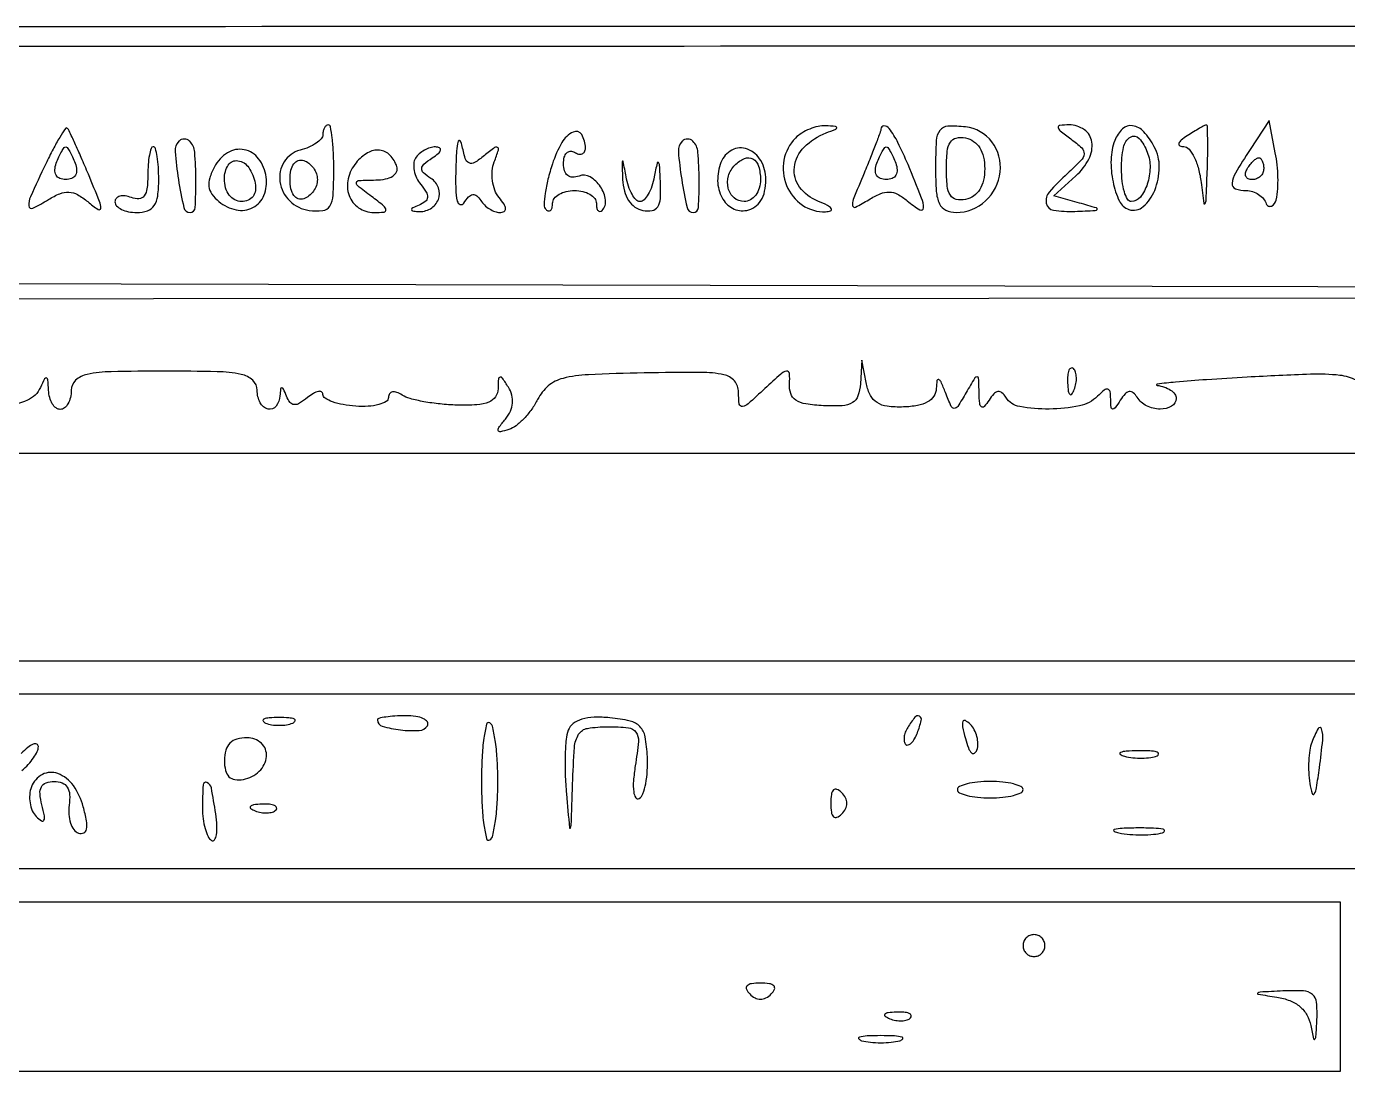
# Model space of a CAD drawing. Extents: x 0 to 960, y 2 to 508.
# Drawn here: x 328.9 to 449.7, y 410.8 to 508 of the extents above; entities that cross this region are included whole.
import ezdxf

# ---------------------------------------------------------------- set-up
doc = ezdxf.new("R2010")
doc.units = 0
doc.header["$MEASUREMENT"] = 0
doc.layers.get('0').update_dxf_attribs({"linetype": 'CONTINUOUS'})

msp = doc.modelspace()

# ---------------------------------------------------------------- linework, layer by layer
for points in [[(950.435205, 17.497208, 0.000014), (841.980241, 17.749425, 0.000448), (702.642048, 17.944951, 0.000127), (485.936462, 18), (20.872924, 18)], [(35, 483), (493.25, 483.195646, 0.000139), (665.793784, 483.317409, 0.000275), (802.789062, 483.527716, 0.00022)], [(528.327407, 270.897244, 0.00005), (624.844188, 271.243001, 0.000026), (722.113458, 271.606143, 0.197976)], [(390.897861, 407.965973, 0.000118), (246.535184, 408)], [(689, 485), (626.066422, 485), (563.132845, 485), (562.716254, 487.75), (562.299664, 490.5), (562.149832, 487.75, -0.044282), (561.925453, 486.190933, -0.189527), (561.40033, 485.433246, -0.130957), (560.369747, 485.08059, -0.017319), (558.04381, 485), (554.087619, 485), (553.742507, 492.25), (553.397394, 499.5), (553.198697, 491.746001), (553, 483.992002), (431.79506, 484.246001), (310.590119, 484.5)], [(450.483798, 475.662679, 0.090323), (448.971804, 476.112569, 0.036457), (446.272483, 476.210235, 0.004715), (440.5, 475.943666, 0.002713), (436.778357, 475.716354, 0.006058), (433.951563, 475.493866, 0.009694), (432.248923, 475.305735, 0.886819), (432.25, 475.193666, -0.053942), (432.919382, 475.045387, -0.068314), (433.485937, 474.76314, -0.082972), (433.86832, 474.396654, -0.161651), (434, 474, -0.270666), (433.583096, 473.286275, -0.136691), (432.536748, 473.028254, -0.105618), (431.290951, 473.333632, -0.142549), (430.434017, 474.106763, 0.079241), (430.0737, 474.524505, 0.218762), (429.708088, 474.625764, 0.167837), (429.321264, 474.417879, 0.045108), (428.890313, 473.856763, -0.011775), (428.40843, 473.134451, -0.272745), (428.191902, 473.036093, -0.362024), (428.048187, 473.184318, -0.016176), (428.015313, 473.95, 0.037242), (427.956929, 474.635134, 0.311655), (427.75319, 474.847917, 0.227685), (427.419526, 474.764543, 0.023205), (426.8, 474.2, -0.147704), (425.168258, 473.325218, -0.046955), (422.39484, 473.032977, -0.046084), (419.696703, 473.251891, -0.214231), (418.434017, 474.106763, 0.079241), (418.0737, 474.524505, 0.218762), (417.708088, 474.625764, 0.167837), (417.321264, 474.417879, 0.045108), (416.890313, 473.856763, -0.031387), (416.459516, 473.262845, -0.393108), (416.207528, 473.229541, -0.2203), (416.037832, 473.526318, -0.015725), (415.984904, 474.5, 0.005225), (415.940083, 475.84518, 0.39059), (415.797866, 475.986519, 0.273621), (415.588321, 475.872968, 0.003602), (414.804815, 474.544352, -0.008409), (414.03253, 473.263078, -0.258418), (413.717673, 473.088703, -0.297334), (413.43325, 473.274243, -0.010479), (412.905509, 474.544352, 0.009166), (412.509183, 475.505297, 0.191418), (412.292951, 475.720506, 0.496515), (412.134577, 475.630468, 0.022049), (412.070285, 474.90218, -0.135656), (411.843916, 474.204217, -0.120083), (411.282666, 473.682945, -0.083736), (410.358104, 473.353414, -0.036735), (409.060561, 473.220785, -0.036663), (407.593546, 473.286651, -0.11031), (406.653741, 473.616867, -0.13647), (406.059033, 474.265689, -0.069737), (405.696743, 475.318605), (405.272364, 477.5), (405.136182, 475.336999, -0.068748), (404.91288, 474.236298, -0.176771), (404.405427, 473.61814, -0.121259), (403.47274, 473.337614, -0.02524), (401.75, 473.336999, -0.026607), (400.147829, 473.503116, -0.104356), (399.224302, 473.855458, -0.168892), (398.76233, 474.446132, -0.103425), (398.652708, 475.332913, 0.040627), (398.654531, 476.285812, 0.445942), (398.384527, 476.49216, 0.135818), (397.847394, 476.228457, 0.006957), (396.402708, 474.908599, -0.006268), (394.877878, 473.511666, -0.148941), (394.355469, 473.269921, -0.417876), (394.068311, 473.490012, -0.031359), (394.000352, 474.575686, 0.178866), (393.620908, 475.603024, 0.166915), (392.652792, 476.173155, 0.05043), (390.557142, 476.384839, 0.004759), (385.384975, 476.335066, 0.006137), (380.267202, 476.174243, 0.049965), (377.951737, 475.839595, 0.115294), (376.610739, 475.153421, 0.100913), (375.634623, 473.914034, -0.039315), (375.089765, 473.014414, -0.035324), (374.392671, 472.176261, -0.037108), (373.655948, 471.514006, -0.085543), (373, 471.166347, -0.02042), (372.234523, 470.949657, -0.39203), (372.036635, 471.060922, -0.242943), (372.084209, 471.346105, -0.011934), (372.692798, 472.120917, 0.063991), (373.142517, 472.835249, 0.086018), (373.340525, 473.572296, 0.089291), (373.275827, 474.311763, 0.074781), (372.95811, 475.033538, 0.009975), (372.416229, 475.853635, 0.285717), (372.193833, 475.950387, 0.354941), (372.046567, 475.789877, 0.01268), (372.015313, 474.894654, -0.146413), (371.784221, 474.148385, -0.151298), (371.183602, 473.663263, -0.081096), (370.080163, 473.419678, -0.020882), (368.25, 473.394654, -0.018588), (366.72268, 473.494462, -0.019614), (365.234375, 473.706703, -0.019674), (363.971605, 473.989372, -0.078876), (363.25, 474.309017, 0.054342), (362.759035, 474.555845, 0.131629), (362.358216, 474.594243, 0.205479), (362.100801, 474.428681, 0.14958), (362, 474.099274, -0.264492), (361.786193, 473.723364, -0.068341), (361.119334, 473.441386, -0.051246), (360.150636, 473.283894, -0.032165), (359.001987, 473.290257, -0.027343), (357.853271, 473.434037, -0.041777), (356.884057, 473.694669, -0.049978), (356.199683, 474.021951, -0.261362), (356.001987, 474.372445, 0.260662), (355.875858, 474.596746, 0.190592), (355.588525, 474.64663, 0.086779), (355.136428, 474.46716, 0.035441), (354.597246, 474.080707, -0.03412), (353.875785, 473.56072, -0.156919), (353.38203, 473.437272, -0.214827), (353.001376, 473.640074, -0.06923), (352.676193, 474.208262, 0.010608), (352.40083, 474.854524, 0.275956), (352.251493, 474.958517, 0.398874), (352.135997, 474.86333, 0.014839), (352.078947, 474.25, -0.147876), (351.721931, 473.291919, -0.29746), (350.993478, 473.032413, -0.221301), (350.269616, 473.607791, -0.116424), (350, 474.75, 0.212273), (349.594219, 475.66273, 0.133555), (348.535714, 476.198529, 0.045267), (346.342387, 476.446487, 0.005525), (341.5, 476.5, 0.005525), (336.657613, 476.446487, 0.045267), (334.464286, 476.198529, 0.133555), (333.405781, 475.66273, 0.212273), (333, 474.75, -0.055194), (332.925876, 474.080563, -0.074787), (332.70625, 473.514063, -0.094252), (332.381534, 473.134051, -0.170563), (332, 473, -0.16722), (331.612916, 473.13318, -0.090029), (331.273104, 473.514063, -0.072474), (331.030766, 474.080593, -0.054897), (330.929715, 474.75, 0.00889), (330.874491, 475.702382, 0.30205), (330.741773, 475.872552, 0.371832), (330.562697, 475.798894, 0.01078), (330.179715, 475, -0.1851), (329.005764, 473.840337, -0.071804), (326.766827, 473.221037, -0.085569)], [(615.383203, 80.000173, -0.000023), (732.426715, 80.015952, -0.001336)], [(328.5, 440, 0.034033), (329.07401, 440.546404, 0.035584), (329.559375, 441.157967, 0.038054), (329.897511, 441.743571, 0.112363), (330, 442.193873, 0.313684), (329.853925, 442.4038, 0.185877), (329.535693, 442.399786, 0.073008), (329.0273, 442.104683, 0.028435), (328.41938, 441.562237, -0.051725)]]:
    msp.add_lwpolyline(points, format="xyb")
for points in [[(0, 506.997931, 0.413744), (0.499175, 506.497956, 0.000009), (119.565086, 506.309239, 0.000389), (266.438022, 506.193292, 0.000135), (478.500003, 506.247931), (957.000006, 506.5), (957.000003, 492.25, 0.003283), (957.051316, 484.433909, 0.022941), (957.276316, 480.624999, 0.050445), (957.702039, 478.584445, 0.327042), (958.5, 478, 0.332163), (959.30285, 478.599499, 0.04712), (959.725, 480.75, 0.021839), (959.949138, 484.748421, 0.003082), (960, 493), (960, 508), (480, 508, 0.000134), (267.362961, 507.942881, 0.000388), (120.002198, 507.749478, 0.000009), (0.498924, 507.497915, 0.413592)], [(356, 498.116631, -0.186267), (355.854328, 497.739168, -0.058225), (355.389262, 497.333041, -0.049095), (354.716717, 496.962637, -0.0374), (353.920892, 496.689564, 0.190343), (352.462071, 495.62152, 0.17991), (352.083195, 493.814129, 0.162202), (352.977485, 492.057859, 0.160645), (354.75, 491.180449, 0.064285), (355.988001, 491.164743, 0.232738), (356.631409, 491.579913, 0.121927), (356.934916, 492.568903, 0.013777), (357, 494.930449, 0.011534), (356.964004, 496.490702, 0.019032), (356.853125, 497.804569, 0.013634), (356.698016, 498.834224, 0.363333), (356.5, 499, 0.171997), (356.309224, 498.932374, 0.09388), (356.146875, 498.74051, 0.074306), (356.037045, 498.454563, 0.054648)], [(399.2, 497.8, 0.15315), (398.147602, 495.785719, 0.14222), (398.392265, 493.4647, 0.145864), (399.830356, 491.676324, 0.162592), (401.95, 491.063386, 0.078771), (402.414265, 491.156574, 0.495975), (402.474124, 491.353816, 0.124532), (402.127442, 491.643937, 0.016711), (401.25, 492.031162, -0.138561), (399.579831, 493.32086, -0.191669), (399.09983, 495.131597, -0.167425), (399.989112, 496.966022, -0.106374), (402, 498.271109, 0.00549), (402.882715, 498.61827, 0.326372), (402.968136, 498.756301, 0.370353), (402.860741, 498.863533, 0.006092), (401.95, 498.921053, 0.067525), (401.268784, 498.863726, 0.042097), (400.502812, 498.624309, 0.041572), (399.773256, 498.253549, 0.058094)], [(407, 498.622124, -0.088188), (406.953227, 498.358999, -0.002516), (406.552634, 497.284551, -0.005035), (406.060599, 496.023361, -0.003434), (405.477051, 494.599318, 0.003465), (404.486099, 492.180654, 0.138992), (404.426222, 491.61631, 0.509728), (404.701893, 491.480591, 0.018236), (405.89585, 492.16703, -0.039366), (406.94653, 492.713432, -0.107698), (407.764476, 492.867598, -0.116404), (408.533665, 492.662944, -0.050272), (409.418799, 492.067391, 0.03319), (410.573952, 491.231559, 0.582677), (410.899999, 491.407633, 0.10019), (410.735135, 492.317545, 0.004206), (409.48658, 495.377876, 0.016675), (408.570986, 497.378892, 0.047906), (407.762774, 498.673143, 0.234677), (407.284182, 498.907782, 0.412698)], [(412, 495.066422, 0.017358), (412.074297, 492.926924, 0.091034), (412.36543, 491.791452, 0.175547), (412.93946, 491.21132, 0.111239), (413.877555, 491, 0.189418), (416.576645, 492.060565, 0.179604), (417.90744, 494.702782, 0.1919), (417.155035, 497.442371, 0.205057), (414.75, 498.816422, 0.037812), (413.12394, 498.879823, 0.229252), (412.399614, 498.495955, 0.145923), (412.066346, 497.56258, 0.013287)], [(424.375138, 497.714959, -0.030103), (425.368617, 496.892399, -0.233257), (425.575241, 496.344669, -0.170847), (425.293855, 495.740736, -0.015199), (424.066268, 494.559972, 0.029407), (422.40303, 492.86665, 0.232224), (422.126923, 491.834059, 0.317559), (422.785283, 491.207391, 0.045531), (424.75, 491.09968, 0.001642), (426.607839, 491.173133, 0.265515), (426.775764, 491.278848, 0.476068), (426.72037, 491.410325, 0.002382), (425.154523, 491.858287), (422.809046, 492.517214), (424.837084, 494.352563, 0.088269), (426.018695, 495.877722, 0.155973), (426.291159, 497.431261, 0.208503), (425.606468, 498.555697, 0.154392), (424.201882, 499, 0.023913), (423.367038, 498.960049, 0.425501), (423.216183, 498.76986, 0.194767), (423.392542, 498.460937, 0.008993)], [(428.389534, 497.572726, 0.085535), (428.043076, 495.825511, 0.056893), (428.224128, 493.786604, 0.059922), (428.806183, 492.041492, 0.205634), (429.682296, 491.267563, 0.266095), (430.982367, 491.534083, 0.116583), (432.034978, 493.019992, 0.093239), (432.457911, 495.124988, 0.126604), (432, 497, 0.061209), (431.034626, 498.370522, 0.171026), (430.015456, 498.922139, 0.23432), (429.095811, 498.634617, 0.110708)], [(435, 498, 0.027792), (434.450916, 497.60024, 0.14547), (434.243091, 497.294507, 0.377219), (434.329813, 497.096783, 0.106179), (434.686642, 497.015313, -0.220225), (435.170822, 496.783553, -0.059495), (435.643183, 496.049811, -0.048532), (436.035349, 494.995627, -0.033936), (436.276604, 493.75, 0.002653), (436.524759, 491.833587, 0.719386), (436.637368, 491.811991, 0.118219), (436.736282, 492.158986, 0.001178), (436.839963, 494.75, 0.005495), (436.883372, 496.378606, 0.009225), (436.879552, 497.747064, 0.003401), (436.847315, 498.896295, 0.421946), (436.75, 498.984687, 0.107356), (436.590788, 498.939754, 0.005891), (436.132812, 498.689119, 0.008918), (435.592814, 498.372463, 0.006384)], [(440.748258, 496.738545, 0.010043), (439.408971, 494.602131, 0.113333), (439.102058, 493.65757, 0.342877), (439.415539, 493.17082, 0.084702), (440.416667, 493, -0.078134), (440.988092, 492.910156, -0.068026), (441.534633, 492.647665, -0.070303), (441.974229, 492.259016, -0.096475), (442.233146, 491.800562, 0.439003), (442.710701, 491.586322, 0.252408), (443.146763, 492.135973, 0.050674), (443.303064, 494.218296, 0.040689), (443.06147, 496.453362), (442.496515, 499.406724)], [(330.679224, 495.453516, 0.004421), (329.273661, 492.437676, 0.12575), (329.123327, 491.597703, 0.530339), (329.48647, 491.388591, 0.026373), (330.918799, 492.181362, -0.04255), (331.962719, 492.715846, -0.111095), (332.789291, 492.855069, -0.113983), (333.582771, 492.625698, -0.046117), (334.517662, 491.985342, 0.023187), (335.47407, 491.263757, 0.596432), (335.703434, 491.381884, 0.101196), (335.588104, 492.008256, 0.002997), (334.566895, 494.494141, 0.003415), (333.921058, 496.010647, 0.004999), (333.330283, 497.335563, 0.002515), (332.8132, 498.449881, 0.086692), (332.647256, 498.686078, 0.472602), (332.469484, 498.668675, 0.01084), (331.950013, 497.855646, 0.016206), (331.343974, 496.783461, 0.009272)], [(342.839024, 497.505691, 0.219705), (342.495397, 496.572615, 0.01913), (342.800498, 493.997563, 0.017185), (343.290647, 491.45657, 0.349736), (343.863499, 490.999927, 0.39708), (344.331049, 491.440638, 0.016119), (344.39882, 493.975378, 0.019419), (344.286039, 496.517428, 0.177383), (343.827688, 497.505646, 0.099029), (343.601286, 497.656574, 0.097942), (343.333347, 497.70958, 0.097947), (343.065412, 497.656598, 0.099048)], [(368.151495, 495, 0.01227), (368.147182, 493.137333, 0.052207), (368.287507, 492.034327, 0.26076), (368.558469, 491.738181, 0.344098), (368.890313, 491.856763, -0.045108), (369.321264, 492.417879, -0.167837), (369.708088, 492.625764, -0.218762), (370.0737, 492.524505, -0.079241), (370.434017, 492.106763, 0.061981), (370.774536, 491.683406, 0.051302), (371.229486, 491.325112, 0.053311), (371.724149, 491.081221, 0.088113), (372.181462, 491, 0.124305), (372.561104, 491.095864, 0.290696), (372.698193, 491.340766, 0.132005), (372.561535, 491.755961, 0.028071), (372.105192, 492.373252, -0.084379), (371.721115, 493.037317, -0.055779), (371.507222, 493.894406, -0.054456), (371.485114, 494.803476, -0.06876), (371.669978, 495.623252, 0.009675), (372.052735, 496.706152, 0.345513), (371.968321, 496.941089, 0.311559), (371.7056, 496.929641, 0.0087), (370.764431, 496.191626, -0.032812), (369.859664, 495.550066, -0.256631), (369.362079, 495.525775, -0.212201), (369.012275, 495.941958, -0.022999), (368.713383, 497.191626, 0.13835), (368.537815, 497.542688, 0.596691), (368.366408, 497.50004, 0.04672), (368.224829, 496.60916, 0.009344)], [(376.980927, 495.442207, 0.018764), (376.572545, 494.028678, 0.026401), (376.323522, 492.740357, 0.025009), (376.231352, 491.697359, 0.208842), (376.400335, 491.266331, 0.132434), (376.627638, 491.135563, 0.259643), (376.823848, 491.185527, 0.153465), (376.958308, 491.426566, 0.051115), (377, 491.833333, -0.167478), (377.153384, 492.278413, -0.095027), (377.5875, 492.657292, -0.075828), (378.234988, 492.913439, -0.056395), (379, 493, -0.056395), (379.765012, 492.913439, -0.075828), (380.4125, 492.657292, -0.095027), (380.846616, 492.278413, -0.167478), (381, 491.833333, 0.043621), (381.036072, 491.42065, 0.12791), (381.153789, 491.163164, 0.257891), (381.325945, 491.093851, 0.167382), (381.523539, 491.190205, 0.234323), (381.841259, 492.132962, 0.114401), (381.379147, 493.349243, 0.11306), (380.423965, 494.247559, 0.227816), (379.417241, 494.329869, -0.092365), (378.833383, 494.222297, -0.168495), (378.381061, 494.380197, -0.153392), (378.09598, 494.799893, -0.073194), (378, 495.452028, -0.061057), (378.072722, 496.045333, -0.130242), (378.29375, 496.447097, -0.191558), (378.620785, 496.597196, -0.152499), (379, 496.5, 0.076764), (379.382383, 496.338175, 0.154201), (379.70625, 496.357263, 0.186277), (379.920761, 496.550471, 0.117858), (380, 496.881966, 0.134925), (379.661022, 498.115268, 0.387668), (378.882613, 498.351523, 0.153372), (377.843606, 497.384831, 0.049613)], [(388.839024, 497.505691, 0.219705), (388.495397, 496.572615, 0.01913), (388.800498, 493.997563, 0.017185), (389.290647, 491.45657, 0.349736), (389.863499, 490.999927, 0.39708), (390.331049, 491.440638, 0.016119), (390.39882, 493.975378, 0.019419), (390.286039, 496.517428, 0.177383), (389.827688, 497.505646, 0.099029), (389.601286, 497.656574, 0.097942), (389.333347, 497.70958, 0.097947), (389.065412, 497.656598, 0.099048)], [(416.5, 495, -0.054239), (416.38444, 493.937852, -0.085284), (416.038986, 493.089983, -0.100563), (415.482254, 492.501297, -0.106041), (414.75, 492.190371, -0.100057), (413.899296, 492.198194, -0.204036), (413.362261, 492.574492, -0.115792), (413.075836, 493.420352, -0.02399), (413, 495, -0.02399), (413.075836, 496.579648, -0.115792), (413.362261, 497.425508, -0.204036), (413.899296, 497.801806, -0.100057), (414.75, 497.809629, -0.106041), (415.482254, 497.498703, -0.100563), (416.038986, 496.910017, -0.085284), (416.38444, 496.062148, -0.054239)], [(431.361626, 496.5, -0.095482), (431.610376, 495.101448, -0.075416), (431.357568, 493.582393, -0.087705), (430.730066, 492.407141, -0.2303), (429.893011, 492, -0.271801), (429.548946, 492.201954, -0.055036), (429.262322, 492.88125, -0.044188), (429.064829, 493.850542, -0.028177), (429, 495, -0.046621), (429.182712, 496.955287, -0.20755), (429.8151, 497.888352, -0.373913), (430.608196, 497.768677, -0.08495)], [(333.361626, 495.5, -0.074756), (333.496379, 494.889304, -0.14841), (333.385989, 494.410795, -0.165571), (333.041375, 494.107791, -0.098585), (332.5, 494, -0.098585), (331.958625, 494.107791, -0.165571), (331.614011, 494.410795, -0.14841), (331.503621, 494.889304, -0.074756), (331.638374, 495.5, -0.015549), (331.879681, 496.074741, -0.023203), (332.128913, 496.559375, -0.019892), (332.35928, 496.925857, -0.247326), (332.5, 497, -0.247326), (332.64072, 496.925857, -0.019892), (332.871087, 496.559375, -0.023203), (333.120319, 496.074741, -0.015549)], [(340, 494.393011, -0.029975), (339.926799, 493.173093, -0.129766), (339.661354, 492.504537, -0.223804), (339.193626, 492.252407, -0.105503), (338.5, 492.361626, 0.055937), (337.925634, 492.511135, 0.100118), (337.440625, 492.483616, 0.147206), (337.122486, 492.289193, 0.184534), (337, 491.968615, 0.196096), (337.150917, 491.598609, 0.086521), (337.5875, 491.284531, 0.06642), (338.234506, 491.07129, 0.046464), (339, 491, 0.081208), (339.975317, 491.159458, 0.166173), (340.583333, 491.625, 0.116834), (340.907747, 492.499083, 0.030703), (341, 494, 0.01567), (340.963949, 495.150058, 0.025624), (340.853125, 496.11875, 0.023342), (340.696078, 496.849029, 0.340374), (340.5, 497, 0.326859), (340.304826, 496.857149, 0.029422), (340.146875, 496.234197, 0.029332), (340.036089, 495.392327, 0.018051)], [(346.088485, 495.165336, 0.044271), (345.659261, 494.158313, 0.111964), (345.587, 493.370169, 0.124984), (345.862099, 492.681906, 0.062367), (346.508278, 491.99313, 0.122651), (348.079142, 491.236948, 0.172707), (349.605781, 491.448167, 0.179094), (350.617969, 492.563749, 0.131781), (350.820137, 494.235314, 0.125702), (350.132155, 495.900555, 0.185805), (348.809046, 496.732843, 0.190263), (347.2942, 496.454131, 0.131098)], [(359.03821, 495.54604, 0.117213), (358.312189, 494.078309, 0.143122), (358.401115, 492.555028, 0.158873), (359.271921, 491.427746, 0.150611), (360.659745, 491, 0.021472), (361.610229, 491.040836, 0.432474), (361.771355, 491.244818, 0.188586), (361.578727, 491.580776, 0.007459), (360.44113, 492.468197, -0.006227), (359.177074, 493.449266, -0.296799), (359.079792, 493.74156, -0.329483), (359.308363, 493.925826, -0.007074), (360.833333, 493.968197, 0.046055), (361.730507, 494.063358, 0.091247), (362.392849, 494.327682, 0.141974), (362.742004, 494.720171, 0.194063), (362.770833, 495.1875, 0.112954), (362.131963, 496.237268, 0.177678), (361.190845, 496.688922, 0.158294), (360.095688, 496.446069, 0.086683)], [(364.472927, 495.956195, 0.119791), (364.309893, 495.456076, 0.068845), (364.34862, 494.819817, 0.062445), (364.572522, 494.150878, 0.061328), (364.955648, 493.553441, -0.037961), (365.443078, 492.866095, -0.158315), (365.555825, 492.377818, -0.207985), (365.349329, 491.997315, -0.070587), (364.791738, 491.676193, 0.015725), (364.225995, 491.428268, 0.244505), (364.102331, 491.264485, 0.413308), (364.191848, 491.138224, 0.026013), (364.690983, 491.078947, 0.147056), (365.833211, 491.341371, 0.17162), (366.55793, 492.179396, 0.18263), (366.570517, 493.244773, 0.163646), (365.878115, 494.111803, -0.036979), (365.195757, 494.626695, -0.23294), (365.033704, 495.017893, -0.205284), (365.237245, 495.418662, -0.028764), (366, 495.984687, 0.02723), (366.556345, 496.394902, 0.146355), (366.763507, 496.704067, 0.377652), (366.673954, 496.903274, 0.103688), (366.309017, 496.984687, 0.076963), (365.805635, 496.913356, 0.054106), (365.278385, 496.688884, 0.053785), (364.807919, 496.354382, 0.073051)], [(392.389987, 495.573907, 0.095227), (392.088246, 493.882367, 0.120562), (392.485001, 492.349808, 0.148624), (393.457899, 491.382688, 0.171035), (394.746976, 491.189788, 0.105702), (395.481024, 491.500896, 0.100729), (396.038622, 492.089303, 0.085459), (396.384361, 492.937062, 0.054236), (396.5, 494, 0.131217), (396.037387, 495.732423, 0.172478), (394.802645, 496.787963, 0.216096), (393.392251, 496.703338, 0.181663)], [(408.361626, 495.5, -0.074756), (408.496379, 494.889304, -0.14841), (408.385989, 494.410795, -0.165571), (408.041375, 494.107791, -0.098585), (407.5, 494, -0.098585), (406.958625, 494.107791, -0.165571), (406.614011, 494.410795, -0.14841), (406.503621, 494.889304, -0.074756), (406.638374, 495.5, -0.015549), (406.879681, 496.074741, -0.023203), (407.128913, 496.559375, -0.019892), (407.35928, 496.925857, -0.247326), (407.5, 497, -0.247326), (407.64072, 496.925857, -0.019892), (407.871087, 496.559375, -0.023203), (408.120319, 496.074741, -0.015549)], [(349.823324, 493.667134, -0.083236), (349.840365, 492.99829, -0.126354), (349.619304, 492.46353, -0.133817), (349.179808, 492.121465, -0.099154), (348.573324, 492, -0.12024), (347.945354, 492.15323, -0.111791), (347.438799, 492.58104, -0.09567), (347.111401, 493.248452, -0.066422), (347, 494.083333, -0.14074), (347.357221, 495.327282, -0.297834), (348.229205, 495.729914, -0.210781), (349.230213, 495.099763, -0.100818)], [(355.5, 494, -0.085974), (355.406312, 493.459169, -0.06941), (355.132812, 492.935938, -0.06965), (354.727751, 492.509184, -0.087886), (354.25, 492.25, -0.162171), (353.750923, 492.249896, -0.158614), (353.346154, 492.548718, -0.105759), (353.084641, 493.151204, -0.049736), (353, 494, -0.049736), (353.084641, 494.848796, -0.105759), (353.346154, 495.451282, -0.158614), (353.750923, 495.750104, -0.162171), (354.25, 495.75, -0.087886), (354.727751, 495.490816, -0.06965), (355.132812, 495.064062, -0.06941), (355.406312, 494.540831, -0.085974)], [(383.403504, 494.008551, 0.055714), (383.562244, 492.958408, 0.079631), (383.946023, 492.099633, 0.092639), (384.52408, 491.496222, 0.109102), (385.25, 491.185226, 0.089083), (386.091286, 491.177048, 0.210017), (386.604581, 491.514807, 0.129037), (386.854505, 492.273724, 0.027425), (386.863818, 493.676676, 0.002361), (386.776884, 495.317912, 0.183121), (386.672136, 495.552555, 0.596381), (386.550199, 495.516591, 0.00455), (386.294267, 494.25, -0.034927), (386.065007, 493.388552, -0.048317), (385.734392, 492.660937, -0.058274), (385.359125, 492.156353, -0.206595), (384.996871, 492, -0.207724), (384.63603, 492.156671, -0.058905), (384.265358, 492.660937, -0.048669), (383.941352, 493.388545, -0.035059), (383.719927, 494.25, 0.000924), (383.458333, 495.660749, 0.558509), (383.394543, 495.685264, 0.243356), (383.344868, 495.580174, 0.00071)], [(396, 494, -0.072314), (395.888136, 493.230589, -0.08892), (395.5625, 492.583333, -0.10214), (395.075754, 492.153209, -0.130775), (394.5, 492, -0.180027), (393.592457, 492.33771, -0.154548), (393.055706, 493.209943, -0.133222), (393.078216, 494.340638, -0.125809), (393.666667, 495.333333, -0.095046), (394.549586, 495.93204, -0.235594), (395.308755, 495.889179, -0.19625), (395.829766, 495.223484, -0.069236)], [(442, 495, -0.105053), (441.918938, 494.618444, -0.099167), (441.688914, 494.29375, -0.09642), (441.345238, 494.076123, -0.093332), (440.940983, 494, -0.108972), (440.586039, 494.078288, -0.182303), (440.3746, 494.29375, -0.161196), (440.343488, 494.6179, -0.082592), (440.5, 495, -0.029505), (440.768994, 495.382774, -0.035638), (441.066025, 495.70625, -0.038439), (441.34829, 495.934461, -0.151918), (441.559017, 496, -0.210953), (441.727648, 495.92554, -0.081139), (441.870461, 495.70625, -0.061769), (441.967655, 495.382849, -0.042167)], [(424.078947, 475.416667, 0.018894), (424.137993, 474.670344, 0.168741), (424.279315, 474.37858, 0.470617), (424.461564, 474.395823, 0.054073), (424.683114, 474.8125, 0.051402), (424.839148, 475.359369, 0.05415), (424.876576, 475.916927, 0.060344), (424.797407, 476.402231, 0.126455), (424.604167, 476.729167, 0.296942), (424.385309, 476.77538, 0.208169), (424.200665, 476.592839, 0.077125), (424.089945, 476.112848, 0.028489)], [(5.998407, 426.25), (5.996813, 402.5), (14.248407, 402.5), (22.5, 402.5), (22.753164, 248.25), (23.006328, 94), (14.503164, 94), (6, 94), (6, 75.513061), (6, 57.026122), (16.25, 57.412259, -0.009139), (24.444737, 57.571062, -0.000017), (159.275, 57.714579, -0.000125), (310.797984, 57.832731, -0.000078), (488.75, 57.899198), (951, 58), (951, 254), (951, 450), (478.5, 450), (6, 450)], [(350.75, 444.337719, 0.057986), (351.320008, 444.181385, 0.037979), (352, 444.12966, 0.037979), (352.679992, 444.181385, 0.057986), (353.25, 444.337719, 0.174857), (353.459382, 444.525001, 0.447206), (353.398438, 444.693942, 0.078554), (352.89144, 444.810911, 0.017491), (352, 444.842105, 0.017491), (351.10856, 444.810911, 0.078554), (350.601562, 444.693942, 0.447206), (350.540618, 444.525001, 0.174857)], [(361, 444.616631, 0.33489), (361.435183, 444.039761, 0.041024), (363.086885, 443.711489, 0.040643), (364.813005, 443.654598, 0.247083), (365.558021, 444.09388, 0.293546), (365.552033, 444.436488, 0.140077), (365.201819, 444.733827, 0.072514), (364.501616, 444.935787, 0.034022), (363.559017, 445, 0.014076), (362.577964, 444.972376, 0.023105), (361.751711, 444.887385, 0.019434), (361.120063, 444.7675, 0.349346)], [(378.430037, 443.678275, 0.069568), (378.238112, 442.849235, 0.014932), (378.151299, 441.372545, 0.015324), (378.154389, 439.641591, 0.014082), (378.262205, 437.864404, 0.000532), (378.541548, 434.762658, 0.715557), (378.622962, 434.74293, 0.133753), (378.697659, 434.984045, 0.000307), (378.825293, 438.75, -0.009254), (379.000093, 442.12329, -0.121125), (379.381054, 443.307049, -0.218373), (380.197995, 443.85211, -0.039615), (382.061683, 444, -0.024418), (383.928999, 443.908752, -0.218888), (384.619588, 443.50539, -0.178553), (384.840868, 442.666159, -0.015508), (384.557318, 440.438286, 0.019608), (384.39346, 439.060773, 0.049012), (384.412446, 438.048921, 0.109946), (384.59824, 437.516447, 0.413875), (384.908435, 437.443409, 0.170327), (385.252767, 437.869384, 0.036769), (385.508359, 438.796921, 0.034398), (385.657846, 439.971257, 0.027), (385.662799, 441.255124, 0.030958), (385.456589, 443.088149, 0.148975), (384.986744, 444.013795, 0.147976), (384.078681, 444.523523, 0.030412), (382.243125, 444.813871, 0.031416), (380.788745, 444.862267, 0.065067), (379.668776, 444.682102, 0.090469), (378.883892, 444.283507, 0.139403)], [(409.458881, 443.933469, 0.049364), (409.242038, 443.490157, 0.059701), (409.133355, 443.040231, 0.070517), (409.142323, 442.651151, 0.156651), (409.276326, 442.390341, 0.281567), (409.50546, 442.335123, 0.118528), (409.786868, 442.507038, 0.069269), (410.083816, 442.899181, 0.035865), (410.345077, 443.456872, 0.029555), (410.696703, 444.564815, 0.344086), (410.525317, 444.954259, 0.36195), (410.120758, 444.871774, 0.030391)], [(414.731213, 442.919841, 0.02593), (415.004403, 442.059974, 0.106885), (415.298474, 441.603634, 0.353106), (415.564152, 441.575227, 0.170804), (415.787763, 441.86329, 0.085105), (415.8766, 442.443426, 0.059552), (415.7862, 443.100047, 0.058506), (415.539971, 443.729912, 0.0741), (415.16845, 444.23155, 0.069225), (414.72933, 444.563414, 0.470166), (414.508441, 444.477725, 0.131195), (414.479614, 444.004581, 0.013933)], [(370.5, 439, 0.012155), (370.553392, 436.803954, 0.022699), (370.720312, 435.033542, 0.023118), (370.956441, 433.7761, 0.51191), (371.25, 433.654508, 0.205267), (371.544632, 434.073993, 0.017004), (371.779688, 435.415951, 0.020529), (371.945446, 437.096028, 0.014324), (372, 439, 0.014324), (371.945446, 440.903972, 0.020529), (371.779688, 442.584049, 0.017004), (371.544632, 443.926007, 0.205267), (371.25, 444.345492, 0.51191), (370.956441, 444.2239, 0.023118), (370.720312, 442.966458, 0.022699), (370.553392, 441.196046, 0.012155)], [(446.389534, 442.572726, 0.056131), (446.204948, 441.862473, 0.023866), (446.112161, 440.882413, 0.023251), (446.111971, 439.816694, 0.028188), (446.21439, 438.822726, 0.027883), (446.418053, 437.889161, 0.65496), (446.61679, 437.861044, 0.098981), (446.825058, 438.424041, 0.005736), (447.092671, 440.25, 0.00864), (447.391182, 442.794712, 0.09868), (447.293584, 443.795355, 0.662384), (446.976467, 443.829346, 0.035291)], [(347, 440.926676, 0.055256), (347.101437, 440.011599, 0.142094), (347.419258, 439.434093, 0.164476), (347.961175, 439.16603, 0.081073), (348.738516, 439.188159, 0.143076), (350.194252, 439.93584, 0.183129), (350.844438, 441.282334, 0.232055), (350.378606, 442.488972, 0.188778), (349.073324, 443, 0.067185), (348.143857, 442.874542, 0.12999), (347.5, 442.5, 0.12999), (347.125458, 441.856143, 0.067185)], [(429.269032, 441.307009, 0.037336), (430.036634, 441.167106, 0.029507), (430.880008, 441.127736, 0.030339), (431.671085, 441.185595, 0.06278), (432.269032, 441.344063, 0.31318), (432.386009, 441.52287, 0.333666), (432.257153, 441.684921, 0.052471), (431.580113, 441.787295, 0.014395), (430.5, 441.805051, 0.012823), (429.431793, 441.764444, 0.080377), (428.900903, 441.643467, 0.597527), (428.883358, 441.48334, 0.087174)], [(329.364193, 438.506689, 0.071833), (329.203696, 437.7989, 0.060724), (329.235746, 437.031326, 0.06289), (329.446215, 436.322524, 0.093052), (329.811268, 435.788732, 0.048294), (330.284286, 435.399219, 0.456411), (330.507932, 435.459667, 0.163596), (330.558255, 435.856441, 0.014405), (330.327419, 436.85595, -0.040638), (330.148192, 437.872318, -0.144561), (330.274204, 438.514308, -0.193085), (330.696886, 438.87642, -0.081906), (331.446227, 439, -0.093475), (332.170757, 438.863354, -0.159647), (332.641249, 438.475484, -0.127586), (332.854928, 437.81056, -0.050335), (332.812858, 436.842953, 0.053307), (332.780764, 435.988006, 0.064453), (332.938386, 435.201219, 0.076407), (333.251766, 434.59775, 0.153754), (333.67952, 434.283113, 0.190077), (334.146066, 434.30487, 0.248036), (334.404587, 434.636418, 0.09042), (334.401292, 435.3951, 0.019158), (334.107604, 436.69016, 0.089966), (333.196075, 438.622533, 0.147264), (331.775047, 439.721206, 0.216267), (330.36589, 439.636209, 0.181497)], [(345, 436.559017, 0.030992), (345.060279, 435.58748, 0.036802), (345.240598, 434.686375, 0.039947), (345.503175, 433.969094, 0.147672), (345.819056, 433.61183, 0.401493), (346.092216, 433.670055, 0.110488), (346.270451, 434.120059, 0.052318), (346.314373, 434.955997, 0.023425), (346.205557, 436.052813, 0.010376), (345.810492, 438.403887, 0.251624), (345.406077, 438.903738, 0.518456), (345.058647, 438.686367, 0.013781)], [(414, 438.25, 0.295869), (414.188291, 437.959654, 0.04382), (414.88125, 437.720312, 0.037669), (415.850292, 437.554292, 0.023598), (417, 437.5, 0.023598), (418.149708, 437.554292, 0.037669), (419.11875, 437.720312, 0.04382), (419.811709, 437.959654, 0.295869), (420, 438.25, 0.295869), (419.811709, 438.540346, 0.04382), (419.11875, 438.779688, 0.037669), (418.149708, 438.945708, 0.023598), (417, 439, 0.023598), (415.850292, 438.945708, 0.037669), (414.88125, 438.779688, 0.04382), (414.188291, 438.540346, 0.295869)], [(402.428571, 437, 0.032041), (402.481152, 436.180305, 0.165815), (402.678571, 435.778571, 0.311764), (402.990389, 435.721518, 0.090732), (403.414286, 436.014286, 0.074369), (403.776302, 436.503638, 0.122728), (403.9, 437, 0.122728), (403.776302, 437.496362, 0.074369), (403.414286, 437.985714, 0.090732), (402.990389, 438.278482, 0.311764), (402.678571, 438.221429, 0.165815), (402.481152, 437.819695, 0.032041)], [(349.8125, 436.316886, 0.051402), (350.359369, 436.160852, 0.05415), (350.916927, 436.123424, 0.060344), (351.402231, 436.202593, 0.126455), (351.729167, 436.395833, 0.296942), (351.77538, 436.614691, 0.208169), (351.592839, 436.799335, 0.077125), (351.112848, 436.910055, 0.028489), (350.416667, 436.921053, 0.018894), (349.670344, 436.862007, 0.168741), (349.37858, 436.720685, 0.470617), (349.395823, 436.538436, 0.054073)], [(428.761659, 434.292739, 0.028254), (429.754739, 434.159391, 0.020511), (430.869594, 434.119272, 0.020826), (431.934218, 434.169017, 0.041951), (432.761659, 434.31292, 0.285845), (432.916221, 434.476221, 0.417468), (432.814362, 434.62839, 0.038992), (431.938425, 434.726931, 0.009782), (430.5, 434.747817, 0.008901), (429.071102, 434.715166, 0.053901), (428.339362, 434.605813, 0.67161), (428.319562, 434.45659, 0.082665)], [(420, 424, 0.099038), (420.076342, 423.618362, 0.097945), (420.29375, 423.29375, 0.097945), (420.618362, 423.076342, 0.099038), (421, 423, 0.099038), (421.381638, 423.076342, 0.097945), (421.70625, 423.29375, 0.097945), (421.923658, 423.618362, 0.099038), (422, 424, 0.099038), (421.923658, 424.381638, 0.097945), (421.70625, 424.70625, 0.097945), (421.381638, 424.923658, 0.099038), (421, 425, 0.099038), (420.618362, 424.923658, 0.097945), (420.29375, 424.70625, 0.097945), (420.076342, 424.381638, 0.099038)], [(395.014286, 419.585714, 0.074369), (395.503638, 419.223698, 0.122728), (396, 419.1, 0.122728), (396.496362, 419.223698, 0.074369), (396.985714, 419.585714, 0.090732), (397.278482, 420.009611, 0.311764), (397.221429, 420.321429, 0.165815), (396.819695, 420.518848, 0.032041), (396, 420.571429, 0.032041), (395.180305, 420.518848, 0.165815), (394.778571, 420.321429, 0.311764), (394.721518, 420.009611, 0.090732)], [(443.188374, 419.289692, -0.053069), (444.390505, 418.972969, -0.083215), (445.310775, 418.434139, -0.091853), (445.944066, 417.669724, -0.079353), (446.302192, 416.689524, 0.005), (446.549784, 415.480032, 0.593752), (446.672365, 415.443818, 0.183677), (446.777828, 415.678014, 0.002583), (446.863818, 417.25, 0.034487), (446.833315, 418.816705, 0.199234), (446.457542, 419.535454, 0.164832), (445.634569, 419.853727, 0.022094), (443.75, 419.850168, 0.001122), (441.664204, 419.749316, 0.18554), (441.458828, 419.658224, 0.612368), (441.491994, 419.555574, 0.001947)], [(407.8125, 417.316886, 0.051402), (408.359369, 417.160852, 0.05415), (408.916927, 417.123424, 0.060344), (409.402231, 417.202593, 0.126455), (409.729167, 417.395833, 0.296942), (409.77538, 417.614691, 0.208169), (409.592839, 417.799335, 0.077125), (409.112848, 417.910055, 0.028489), (408.416667, 417.921053, 0.018894), (407.670344, 417.862007, 0.168741), (407.37858, 417.720685, 0.470617), (407.395823, 417.538436, 0.054073)], [(405.25, 415.310674, 0.039571), (406.047266, 415.168469, 0.024357), (407, 415.122029, 0.024357), (407.952734, 415.168469, 0.039571), (408.75, 415.310674, 0.161593), (409.00914, 415.478988, 0.542911), (408.957812, 415.633659, 0.052887), (408.251983, 415.740287, 0.011065), (407, 415.767997, 0.011065), (405.748017, 415.740287, 0.052887), (405.042188, 415.633659, 0.542911), (404.99086, 415.478988, 0.161593)]]:
    msp.add_lwpolyline(points, format="xyb", close=True)
msp.add_lwpolyline([(6.122546, 469), (478.561273, 469), (951, 469)])
for points in [[(459, 439), (459, 431), (235.5, 431), (12, 431), (12, 439), (12, 447), (235.5, 447), (459, 447)], [(449.000002, 420.25), (449.000004, 412.5), (311.500456, 412.5), (174.000908, 412.5), (174.000454, 420.25), (174, 428), (311.5, 428), (449, 428)]]:
    msp.add_lwpolyline(points, close=True)

doc.saveas('drawing.dxf')
